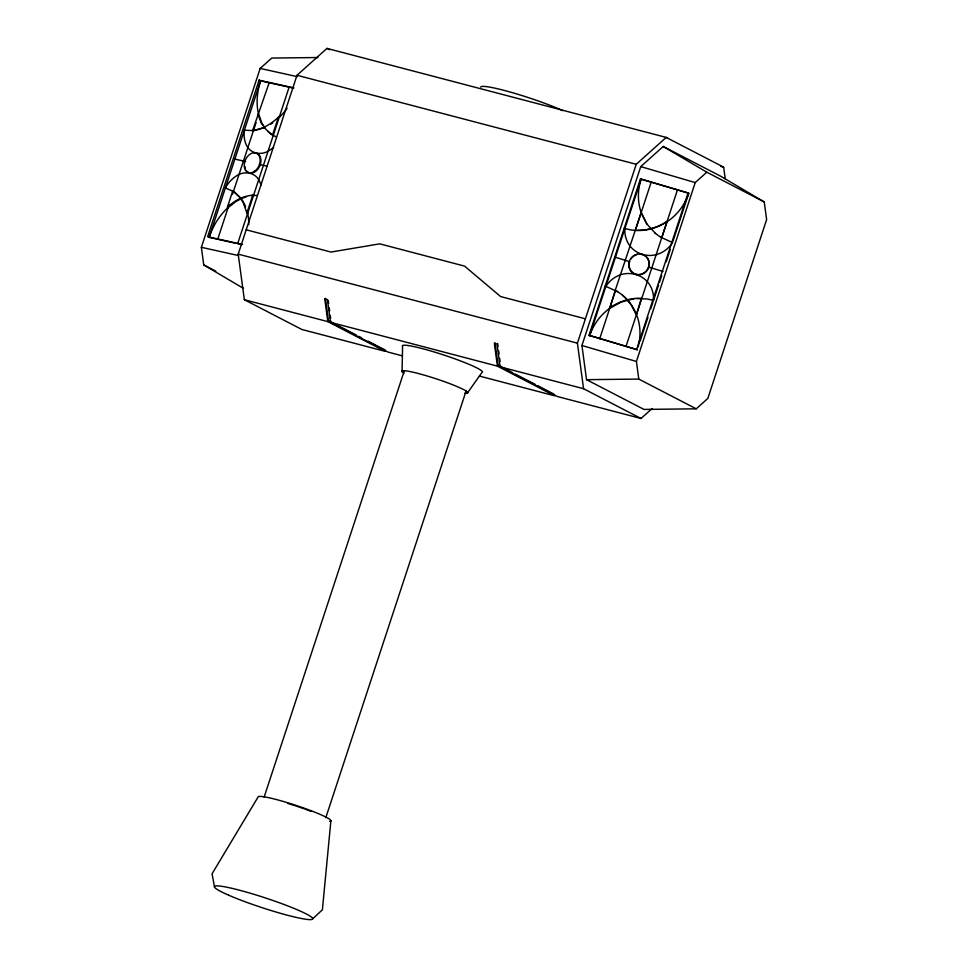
<?xml version="1.0" encoding="UTF-8"?>
<svg xmlns="http://www.w3.org/2000/svg" width="968" height="968" viewBox="0 0 968 968"><rect width="100%" height="100%" fill="white"/><g stroke="black" fill="none" stroke-linecap="round" stroke-linejoin="round"><path stroke-width="1.45" d="M402.071 371.7L402.567 346.423A42.132 4.187 18.2 0 1 443.743 354.99A42.132 4.187 18.2 0 1 481.919 372.523L467.314 393.153M330.887 820.767L322.404 909.763L312.749 918.765M243.476 288.391L203.74 264.917L201.368 247.312L260.174 68.425L271.754 58.056L318.024 57.523M259.218 79.775L207.624 236.712L242.532 244.456M236.24 243.392L209.136 237.378L260.598 80.852L292.953 88.028M228.158 207.503L227.407 207.176L232.707 191.035L233.469 191.374M232.586 194.06L253.422 130.668L252.672 130.329L269.177 82.752M217.715 239.278L229.041 204.817M253.87 129.325L256.072 122.597M247.639 213.371L246.876 213.033L252.733 195.209L253.495 195.548M287.048 108.271A52.236 36.687 -66.1 0 1 279.413 117.285L278.397 117.188L272.528 135L273.291 135.338M289.117 87.18L237.656 243.706L241.492 244.553M244.347 299.717L327.825 321.618L385.288 351.372L301.81 329.459L244.347 299.717L238.201 254.148L297.007 75.262L326.978 48.4L667.509 137.758M264.07 797.293L404.346 370.647M325.817 817.645L466.092 390.999M652.117 408.52L641.022 418.478L583.571 388.725L577.412 343.168L636.23 164.282L666.19 137.42L723.653 167.161L725.238 178.923M581.925 345.503L640.743 166.617L663.213 146.47L720.676 176.212L764.26 201.961L766.632 219.567L707.826 398.441L696.246 408.823L643.998 409.428L586.548 379.674L581.925 345.503L636.412 361.475L638.783 379.081L696.246 408.823M589.004 335.315L637.295 349.726L589.004 335.315L640.477 178.802L688.756 193.201L672.99 241.177M609.683 308.381L615.237 290.339C625.63 295.906 633.471 305.694 637.331 316.778A52.236 49.404 -54.9 0 1 638.081 347.125M641.203 212.524L615.237 290.339M615.091 291.925L599.712 338.715L599.095 338.28M635.795 228.98L651.174 182.19L650.556 181.754M636.436 314.648L641.433 298.289C630.023 297.805 618.637 301.544 609.38 308.163M667.012 221.66L661.701 237.801M636.678 349.291L688.139 192.777M640.078 341.268L647.967 317.286M650.75 308.816L653.061 301.762M658.506 285.221L653.533 300.358L647.168 298.955L636.69 298.628M659.414 282.474L661.664 275.59M666.19 261.844L670.267 249.466M636.412 361.475L695.218 182.589L706.797 172.207L764.26 201.961M278.397 117.188C271.355 123.916 262.51 129.337 252.672 130.329M227.407 207.176C234.341 200.775 243.174 195.802 252.733 195.209M270.738 124.219L272.722 122.827M666.698 221.454C658.155 227.323 647.786 230.323 637.44 230.323M663.322 224.031L669.021 220.377A52.236 49.404 -54.9 0 0 685.634 200.751M261.033 185.384A27.044 18.997 -66.1 0 0 259.351 180.883C255.37 172.256 243.936 170.646 236.555 175.825A27.044 18.997 -66.1 0 0 225.375 187.998L234.183 191.761L241.286 198.634L236.168 201.344L226.5 208.979A52.236 36.687 -66.1 0 0 209.136 237.378M662.1 224.6C650.641 230.602 636.508 232.477 624.239 228.17M260.598 80.852A52.236 36.687 -66.1 0 0 258.19 112.566L261.868 123.166L264.627 127.631L254.281 130.619L244.359 130.232A27.044 18.997 -66.1 0 0 246.562 145.381C250.543 154.009 261.977 155.606 269.358 150.439A27.044 18.997 -66.1 0 0 273.569 147.245M242.581 198.15L246.465 196.71M634.052 298.761L621.154 302.052L609.356 308.586A52.236 49.404 -54.9 0 0 589.621 335.751L641.094 179.225L640.477 178.802M251.632 195.633L256.689 195.403M586.548 379.674L638.783 379.081M624.856 228.605A27.044 25.567 -54.9 0 0 629.176 244.856C635.601 254.403 648.657 257.96 659.22 253.664A27.044 25.567 -54.9 0 0 672.518 242.581L671.901 242.145M652.916 299.923L653.533 300.358A27.044 25.567 -54.9 0 0 649.213 284.108C642.788 274.549 629.72 270.992 619.169 275.299A27.044 25.567 -54.9 0 0 605.859 286.383L605.242 285.947M260.174 68.425L297.249 76.653M259.085 80.187L293.994 87.931M234.873 159.115L245.678 161.511L244.916 161.172M267.216 166.29L259.484 164.415M201.368 247.312L238.43 255.54M720.724 166.399L723.653 167.161M297.007 75.262L636.23 164.282M246.199 229.791L331.008 252.043L379.759 243.851L464.567 266.115L500.613 296.559L585.422 318.811M238.201 254.148L577.412 343.168M325.393 298.265L328.418 320.638L331.068 321.34M494.999 342.769L498.024 365.154L500.674 365.844M327.825 321.618L324.752 298.834L327.402 299.536L330.475 322.32L497.431 366.134L554.894 395.876L479.402 376.068M497.431 366.134L494.358 343.35L497.007 344.039L500.081 366.824L583.571 388.725M402.458 355.873L387.938 352.062L330.475 322.32M641.022 418.478L557.544 396.565L500.081 366.824M640.743 166.617L695.218 182.589M639.86 254.148A10.515 9.946 -54.9 0 1 649.213 265.522A10.515 9.946 -54.9 0 1 636.775 274.634A10.515 9.946 -54.9 0 1 629.599 261.662L614.74 257.064M663.032 271.464L648.475 267.071M672.518 242.581L660.43 237.063M605.859 286.383L617.644 291.683M257.972 114.2L261.118 122.827L264.627 127.631M255.467 152.847L256.23 153.186M248.933 172.74L249.683 173.066M233.421 191.422L241.286 198.634M326.978 48.4L329.652 49.779M498.024 365.154L512.604 372.704M515.254 374.071L535.147 384.369M537.797 385.736L553.708 393.976M328.418 320.638L333.718 323.385M336.368 324.764L356.248 335.049M358.91 336.428L361.56 337.796M368.191 341.232L385.421 350.15M203.74 264.917L215.767 271.149M275.953 136.79L270.979 134.165L263.877 127.292M663.213 146.47L706.797 172.207M676.838 189.462L677.455 189.897L625.994 346.411L625.376 345.987M629.285 261.445A10.515 9.946 -54.9 0 0 640.852 274.283A10.515 9.946 -54.9 0 0 646.515 257.064A10.515 9.946 -54.9 0 0 629.285 261.445L629.599 261.662M622.557 295.264L627.518 299.983M655.203 233.264L660.745 237.281M267.93 131.43L271.73 134.492M655.517 233.482L646.551 223.656L640.889 212.307M627.216 299.765L631.221 304.872L636.133 314.431M241.976 199.747L243.355 201.973M240.524 198.295L243.283 202.76L246.876 213.033M646.854 223.874L641.058 212.173A52.236 49.404 -54.9 0 1 641.094 179.225L688.756 193.201A52.236 49.404 -54.9 0 1 686.227 199.529M244.045 203.086L245.654 206.874M246.913 210.758L247.723 213.686A52.236 36.687 -66.1 0 1 248.788 224.624M214.485 886.761L212.052 873.814L258.057 797.051A38.309 3.799 18.2 0 1 299.402 806.538A38.309 3.799 18.2 0 1 329.604 821.384M497.649 343.471L498.06 346.447M498.665 350.924L499.064 353.913M499.669 358.39L500.069 361.366M328.249 300.455L328.648 303.432M329.253 307.909L329.652 310.897M330.257 315.374L330.657 318.351M254.233 153.113A10.515 7.393 -66.1 0 1 259.751 166.024A10.515 7.393 -66.1 0 1 246.489 170.925M245.497 169.013A10.515 7.393 -66.1 0 1 245.013 166.702M630.773 259.194A10.515 9.946 -54.9 0 1 637.222 254.463M480.769 87.193A48.763 4.84 18.2 0 1 511.467 92.408A48.763 4.84 18.2 0 1 562.759 110.63M287.665 803.38A32.513 3.231 18.2 0 1 295.7 805.908M297.031 806.356A32.513 3.231 18.2 0 1 303.649 808.643M304.92 809.103A32.513 3.231 18.2 0 1 310.97 811.402M404.019 373.249A34.63 3.436 18.2 0 1 435.927 378.742A34.63 3.436 18.2 0 1 464.809 393.25M228.714 895.218A51.691 5.13 18.2 0 0 311.018 919.6A51.691 5.13 18.2 0 0 251.123 893.476A51.691 5.13 18.2 0 0 228.714 895.218M255.044 170.961A10.515 7.393 -66.1 0 0 257.246 153.609A10.515 7.393 -66.1 0 0 244.323 163.81A10.515 7.393 -66.1 0 0 255.044 170.961"/></g></svg>
